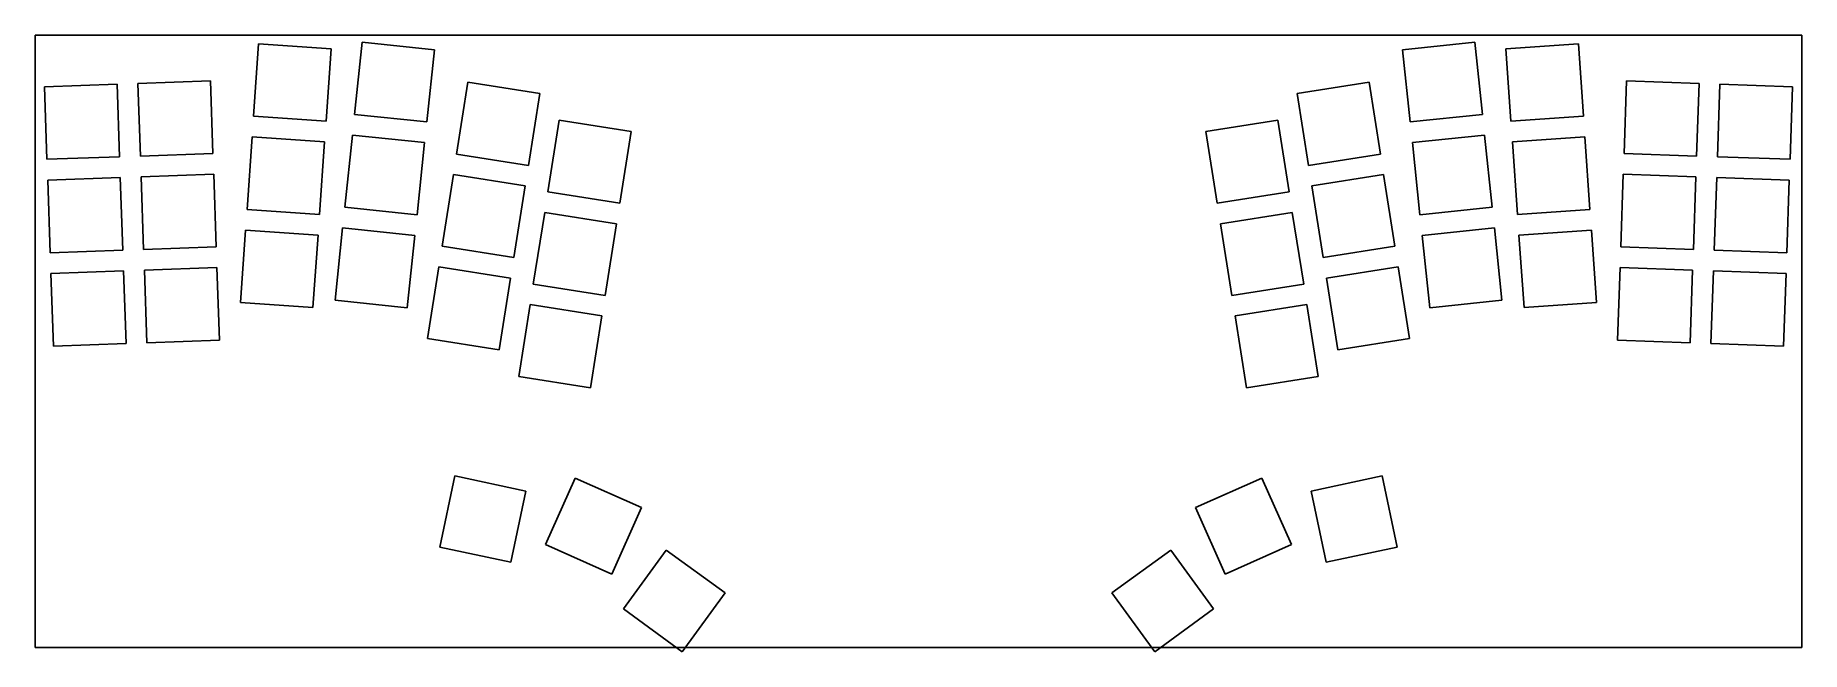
# Model space of a CAD drawing. Header units: millimetres. Extents: x 8 to 348, y -115 to 4.
import ezdxf

# ---------------------------------------------------------------- set-up
doc = ezdxf.new("R2010")
doc.units = ezdxf.units.MM

msp = doc.modelspace()

# ---------------------------------------------------------------- linework, layer by layer
for p, q in [((8.04, 3.73), (348.36, 3.73)), ((8.04, -114.25), (8.04, 3.73)), ((348.36, -114.25), (348.36, 3.73)), ((51.06, 2.11), (50.08, -11.85)), ((51.06, 2.11), (65.03, 1.14)), ((65.03, 1.14), (64.05, -12.83)), ((71.01, 2.42), (69.54, -11.5)), ((71.01, 2.42), (84.93, 0.96)), ((84.93, 0.96), (83.47, -12.97)), ((271.47, 0.96), (285.39, 2.42)), ((271.47, 0.96), (272.93, -12.97)), ((285.39, 2.42), (286.86, -11.5)), ((291.37, 1.14), (305.34, 2.11)), ((291.37, 1.14), (292.35, -12.83)), ((305.34, 2.11), (306.32, -11.85)), ((9.8, -6.17), (23.79, -5.68)), ((9.8, -6.17), (10.29, -20.16)), ((23.79, -5.68), (24.28, -19.67)), ((27.79, -5.54), (41.78, -5.05)), ((27.79, -5.54), (28.28, -19.53)), ((41.78, -5.05), (42.27, -19.04)), ((91.4, -5.31), (89.21, -19.14)), ((91.4, -5.31), (105.23, -7.5)), ((251.17, -7.5), (265, -5.31)), ((265, -5.31), (267.19, -19.14)), ((314.62, -5.05), (314.13, -19.04)), ((314.62, -5.05), (328.61, -5.54)), ((328.61, -5.54), (328.12, -19.53)), ((332.61, -5.68), (332.12, -19.67)), ((332.61, -5.68), (346.6, -6.17)), ((346.6, -6.17), (346.11, -20.16)), ((105.23, -7.5), (103.04, -21.33)), ((251.17, -7.5), (253.36, -21.33)), ((50.08, -11.85), (64.05, -12.83)), ((69.54, -11.5), (83.47, -12.97)), ((109, -12.61), (106.81, -26.43)), ((109, -12.61), (122.82, -14.8)), ((233.58, -14.8), (247.4, -12.61)), ((247.4, -12.61), (249.59, -26.43)), ((272.93, -12.97), (286.86, -11.5)), ((292.35, -12.83), (306.32, -11.85)), ((49.8, -15.84), (48.83, -29.81)), ((49.8, -15.84), (63.77, -16.82)), ((63.77, -16.82), (62.79, -30.78)), ((69.12, -15.48), (67.66, -29.4)), ((69.12, -15.48), (83.05, -16.94)), ((83.05, -16.94), (81.58, -30.87)), ((122.82, -14.8), (120.63, -28.62)), ((233.58, -14.8), (235.77, -28.62)), ((273.35, -16.94), (287.28, -15.48)), ((273.35, -16.94), (274.82, -30.87)), ((287.28, -15.48), (288.74, -29.4)), ((292.63, -16.82), (306.6, -15.84)), ((292.63, -16.82), (293.61, -30.78)), ((306.6, -15.84), (307.57, -29.81)), ((10.29, -20.16), (24.28, -19.67)), ((28.28, -19.53), (42.27, -19.04)), ((89.21, -19.14), (103.04, -21.33)), ((253.36, -21.33), (267.19, -19.14)), ((314.13, -19.04), (328.12, -19.53)), ((332.12, -19.67), (346.11, -20.16)), ((10.43, -24.16), (24.42, -23.67)), ((24.42, -23.67), (24.91, -37.66)), ((28.42, -23.53), (42.41, -23.04)), ((28.42, -23.53), (28.91, -37.52)), ((42.41, -23.04), (42.9, -37.03)), ((88.59, -23.09), (86.4, -36.92)), ((88.59, -23.09), (102.42, -25.28)), ((253.98, -25.28), (267.81, -23.09)), ((267.81, -23.09), (270, -36.92)), ((313.99, -23.04), (313.5, -37.03)), ((313.99, -23.04), (327.98, -23.53)), ((327.98, -23.53), (327.49, -37.52)), ((331.98, -23.67), (331.49, -37.66)), ((331.98, -23.67), (345.97, -24.16)), ((10.43, -24.16), (10.92, -38.15)), ((102.42, -25.28), (100.23, -39.11)), ((106.81, -26.43), (120.63, -28.62)), ((235.77, -28.62), (249.59, -26.43)), ((253.98, -25.28), (256.17, -39.11)), ((345.97, -24.16), (345.48, -38.15)), ((48.83, -29.81), (62.79, -30.78)), ((67.66, -29.4), (81.58, -30.87)), ((106.18, -30.38), (103.99, -44.21)), ((106.18, -30.38), (120.01, -32.57)), ((236.39, -32.57), (250.22, -30.38)), ((250.22, -30.38), (252.41, -44.21)), ((274.82, -30.87), (288.74, -29.4)), ((293.61, -30.78), (307.57, -29.81)), ((48.55, -33.8), (47.57, -47.76)), ((48.55, -33.8), (62.51, -34.77)), ((67.24, -33.38), (65.78, -47.3)), ((67.24, -33.38), (81.17, -34.84)), ((120.01, -32.57), (117.82, -46.4)), ((236.39, -32.57), (238.58, -46.4)), ((275.23, -34.84), (289.16, -33.38)), ((289.16, -33.38), (290.62, -47.3)), ((293.89, -34.77), (307.85, -33.8)), ((307.85, -33.8), (308.83, -47.76)), ((28.91, -37.52), (42.9, -37.03)), ((62.51, -34.77), (61.54, -48.74)), ((81.17, -34.84), (79.7, -48.77)), ((86.4, -36.92), (100.23, -39.11)), ((256.17, -39.11), (270, -36.92)), ((275.23, -34.84), (276.7, -48.77)), ((293.89, -34.77), (294.86, -48.74)), ((313.5, -37.03), (327.49, -37.52)), ((10.92, -38.15), (24.91, -37.66)), ((331.49, -37.66), (345.48, -38.15)), ((11.06, -42.15), (25.05, -41.66)), ((11.06, -42.15), (11.55, -56.14)), ((25.05, -41.66), (25.54, -55.65)), ((29.05, -41.52), (43.04, -41.03)), ((29.05, -41.52), (29.54, -55.51)), ((43.04, -41.03), (43.53, -55.02)), ((85.77, -40.87), (83.58, -54.69)), ((85.77, -40.87), (99.6, -43.06)), ((99.6, -43.06), (97.41, -56.88)), ((103.99, -44.21), (117.82, -46.4)), ((238.58, -46.4), (252.41, -44.21)), ((256.8, -43.06), (270.63, -40.87)), ((256.8, -43.06), (258.99, -56.88)), ((270.63, -40.87), (272.82, -54.69)), ((313.36, -41.03), (312.87, -55.02)), ((313.36, -41.03), (327.35, -41.52)), ((327.35, -41.52), (326.86, -55.51)), ((331.35, -41.66), (330.86, -55.65)), ((331.35, -41.66), (345.34, -42.15)), ((345.34, -42.15), (344.85, -56.14)), ((65.78, -47.3), (79.7, -48.77)), ((276.7, -48.77), (290.62, -47.3)), ((47.57, -47.76), (61.54, -48.74)), ((103.36, -48.16), (101.17, -61.99)), ((103.36, -48.16), (117.19, -50.35)), ((117.19, -50.35), (115, -64.18)), ((239.21, -50.35), (253.04, -48.16)), ((239.21, -50.35), (241.4, -64.18)), ((253.04, -48.16), (255.23, -61.99)), ((294.86, -48.74), (308.83, -47.76)), ((11.55, -56.14), (25.54, -55.65)), ((29.54, -55.51), (43.53, -55.02)), ((83.58, -54.69), (97.41, -56.88)), ((258.99, -56.88), (272.82, -54.69)), ((312.87, -55.02), (326.86, -55.51)), ((330.86, -55.65), (344.85, -56.14)), ((101.17, -61.99), (115, -64.18)), ((241.4, -64.18), (255.23, -61.99)), ((88.88, -81.17), (85.96, -94.87)), ((88.88, -81.17), (102.57, -84.08)), ((112.03, -81.58), (106.34, -94.37)), ((124.82, -87.27), (112.03, -81.58)), ((244.37, -81.58), (231.58, -87.27)), ((244.37, -81.58), (250.06, -94.37)), ((253.83, -84.08), (267.52, -81.17)), ((267.52, -81.17), (270.44, -94.87)), ((102.57, -84.08), (99.66, -97.78)), ((253.83, -84.08), (256.74, -97.78)), ((124.82, -87.27), (119.13, -100.06)), ((231.58, -87.27), (237.27, -100.06)), ((85.96, -94.87), (99.66, -97.78)), ((119.13, -100.06), (106.34, -94.37)), ((250.06, -94.37), (237.27, -100.06)), ((256.74, -97.78), (270.44, -94.87)), ((129.6, -95.47), (121.37, -106.8)), ((129.6, -95.47), (140.92, -103.7)), ((215.48, -103.7), (226.8, -95.47)), ((226.8, -95.47), (235.03, -106.8)), ((140.92, -103.7), (132.69, -115.03)), ((215.48, -103.7), (223.71, -115.03)), ((121.37, -106.8), (132.69, -115.03)), ((223.71, -115.03), (235.03, -106.8)), ((8.04, -114.25), (348.36, -114.25))]:
    msp.add_line(p, q)

doc.saveas('drawing.dxf')
